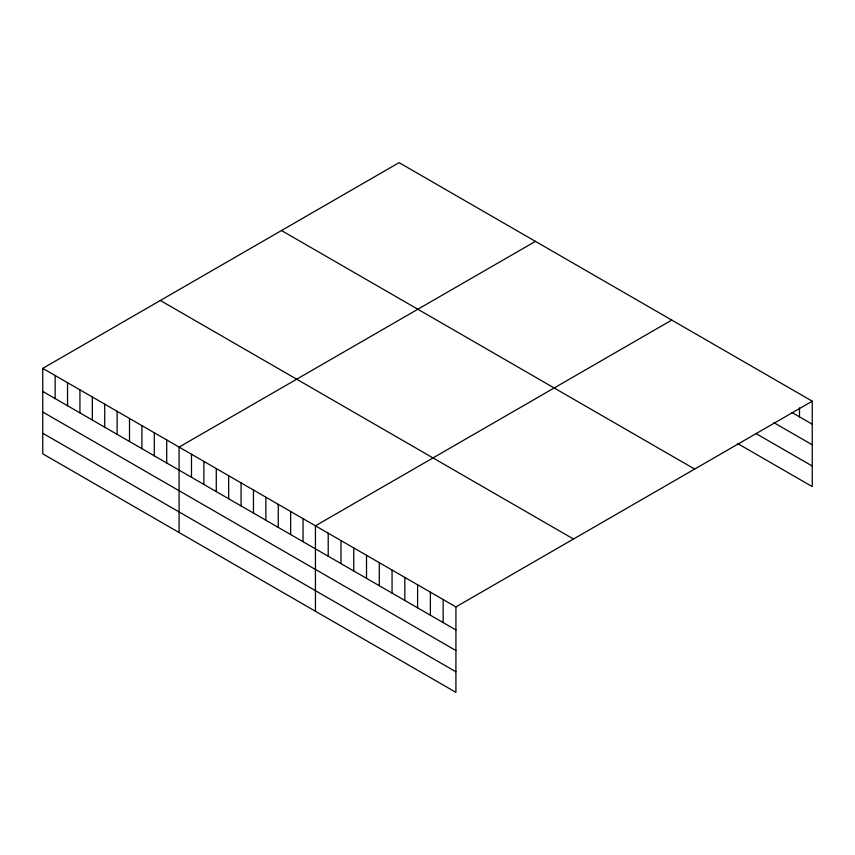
<?xml version="1.0" encoding="UTF-8"?>
<svg xmlns="http://www.w3.org/2000/svg" width="855" height="855" viewBox="0 0 855 855"><rect width="100%" height="100%" fill="white"/><g stroke="black" fill="none" stroke-linecap="round" stroke-linejoin="round"><path stroke-width="1.28" d="M42.75 368.377L455.918 606.911L455.918 692.358L42.75 453.813L42.75 368.377L399.082 162.642L812.25 401.187L812.25 486.623L737.758 443.617M535.433 241.367L179.09 447.09L179.09 532.537M671.774 320.08L315.442 525.804L315.442 611.25M455.918 606.911L812.25 401.187M792.029 412.548L812.25 424.23M773.935 422.701L812.25 444.814M755.841 433.474L812.25 466.039M281.498 230.529L694.655 469.074M160.345 300.479L573.502 539.024M42.75 391.419L455.918 629.953M42.75 412.003L455.918 650.548M42.75 433.229L455.918 671.763M799.478 407.888L799.478 416.855M443.147 599.537L443.147 622.579M430.375 592.162L430.375 615.205M417.603 584.788L417.603 607.83M404.832 577.424L404.832 600.467M392.06 570.05L392.06 593.092M379.289 562.676L379.289 585.718M366.517 555.301L366.517 578.343M353.746 547.927L353.746 570.969M340.985 540.552L340.985 563.595M328.213 533.178L328.213 556.22M303.044 518.654L303.044 541.696M290.647 511.493L290.647 534.535M278.249 504.343L278.249 527.385M265.862 497.183L265.862 520.225M253.465 490.033L253.465 513.075M241.067 482.872L241.067 505.914M228.67 475.711L228.67 498.754M216.283 468.561L216.283 491.604M203.885 461.401L203.885 484.443M191.488 454.251L191.488 477.293M166.704 439.93L166.704 462.972M154.306 432.78L154.306 455.822M141.909 425.619L141.909 448.661M129.511 418.469L129.511 441.511M117.124 411.308L117.124 434.351M104.727 404.159L104.727 427.201M92.329 396.998L92.329 420.04M79.932 389.837L79.932 412.88M67.545 382.687L67.545 405.73M55.148 375.527L55.148 398.569"/></g></svg>
